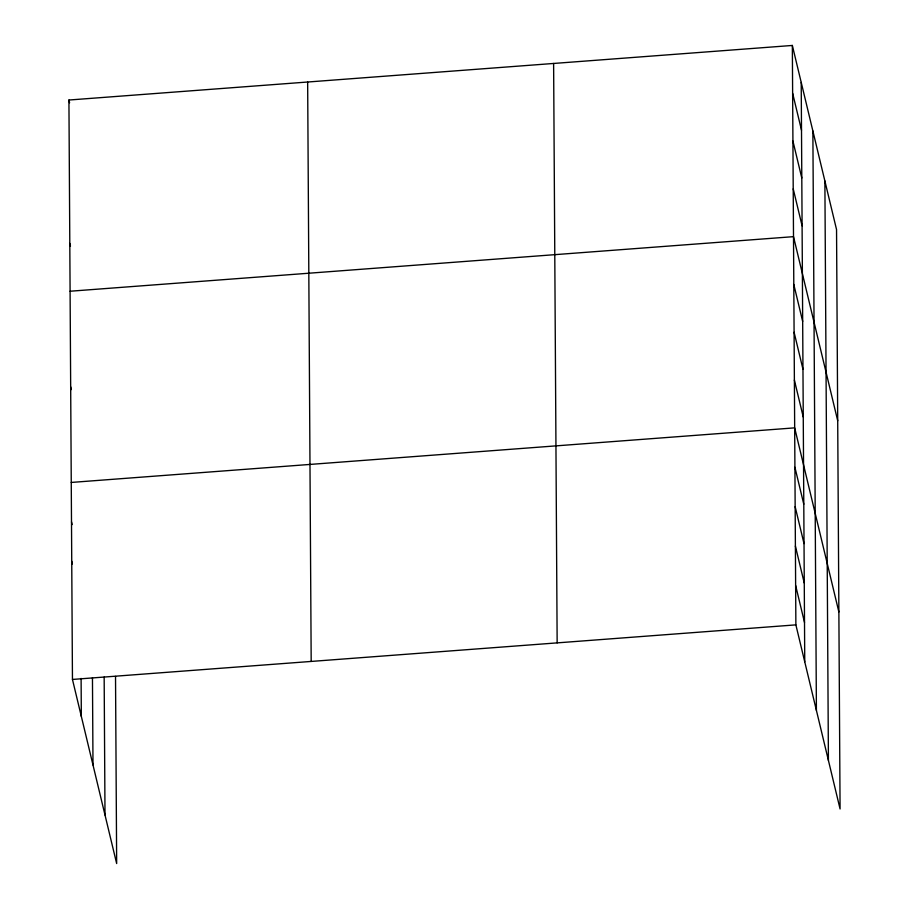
<?xml version="1.0" encoding="UTF-8"?>
<svg xmlns="http://www.w3.org/2000/svg" width="909" height="909" viewBox="0 0 909 909"><rect width="100%" height="100%" fill="white"/><g stroke="black" fill="none" stroke-linecap="round" stroke-linejoin="round"><path stroke-width="1.36" d="M115.523 676.398L116.659 863.55L72.459 679.443L68.925 100.024L792.341 45.45L836.541 229.557L840.075 808.976L795.875 624.869L792.341 45.45M70.095 291.232L793.512 236.658L837.712 420.765M71.254 482.44L794.671 427.866L838.871 611.973M72.459 679.443L795.875 624.869M792.637 93.252L801.511 130.214M792.921 141.054L801.795 178.016M793.216 188.856L802.09 225.818M793.796 284.46L802.67 321.422M794.091 332.262L802.965 369.224M794.375 380.064L803.249 417.026M794.909 467.271L803.783 504.234M795.148 506.677L804.022 543.627M795.386 546.07L804.26 583.033M795.636 585.476L804.51 622.438M68.925 100.024L69.584 102.762M69.8 243.43L70.459 246.169M70.675 386.836L71.334 389.575M71.504 521.846L72.152 524.584M71.743 561.239L72.39 563.978M824.883 180.993L828.417 760.424M812.873 130.964L816.407 710.395M801.215 82.412L804.749 661.832M553.615 63.46L557.149 642.879M307.651 82.015L311.185 661.434M104.16 677.091L105.001 814.987M92.457 677.716L92.991 764.958M81.106 678.409L81.333 716.406"/></g></svg>
